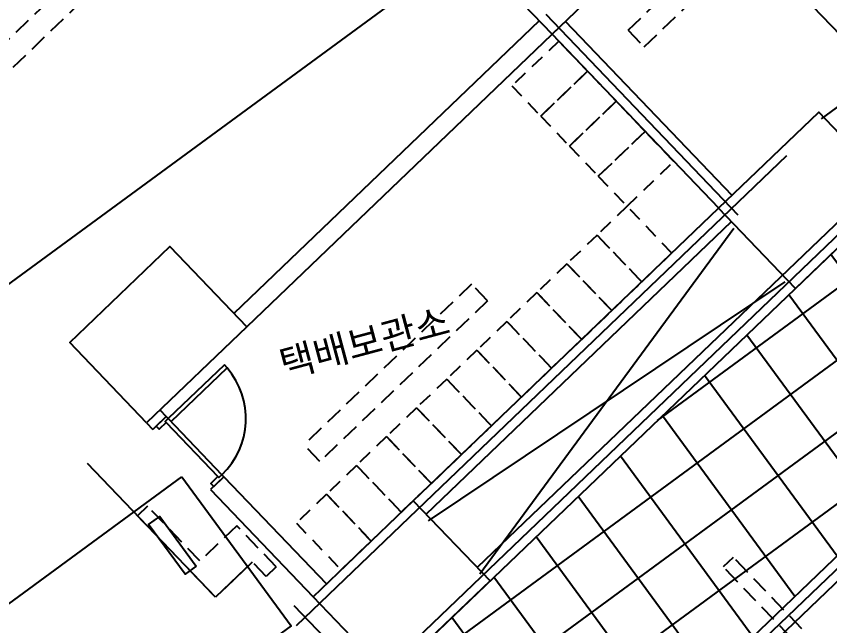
# Model space of a CAD drawing. Header units: millimetres. Extents: x 75184266 to 76346726, y -35850126 to -33679385.
# Drawn here: x 75392997 to 75401790, y -34606396 to -34599810 of the extents above; entities that cross this region are included whole.
import ezdxf
from ezdxf.enums import TextEntityAlignment as Align

# ---------------------------------------------------------------- set-up
doc = ezdxf.new("R2010")
doc.units = ezdxf.units.MM
doc.header["$LTSCALE"] = 50
doc.header["$MEASUREMENT"] = 0
for name, pattern in [('HIDDEN2', [0.1875, 0.125, -0.0625]), ('XR-지하3층$0$-HID', [2.5, 1.5, -1]), ('XR-지하3층$0$H', [1.3, 0.8, -0.5])]:
    doc.linetypes.add(name, pattern=pattern)
for name, color, linetype in [('XR-지하3층$0$1712-PL$0$DOOR', 4, 'CONTINUOUS'), ('XR-지하3층$0$A-주차', 9, 'CONTINUOUS'), ('XR-지하3층$0$CON', 2, 'CONTINUOUS')]:
    doc.layers.add(name, color=color, linetype=linetype)
doc.layers.add('건축', color=8, linetype='CONTINUOUS', plot=False)
doc.styles.add('XR-지하3층$0$맑은고딕', font='')
doc.styles.get('XR-지하3층$0$맑은고딕').set_extended_font_data('Malgun Gothic')

# ---------------------------------------------------------------- blocks, each defined once
blk = doc.blocks.new('XR-지하3층$0$A$C73B52ADF')
at = {"layer": 'XR-지하3층$0$A-주차', "elevation": 0}
for points in [[(-2037.7, 2465.6), (-37.7, 2465.6), (-37.7, -1134.4), (-2037.7, -1134.4)], [(-1166.3, 2020.7), (-1166.3, 1870.7), (-1832.2, 1870.7), (-1832.2, 2020.7)]]:
    blk.add_lwpolyline(points, close=True, dxfattribs=at)
blk = doc.blocks.new('XR-지하3층$0$1712-PL$0$FSD1000')
at = {"layer": 'XR-지하3층$0$1712-PL$0$DOOR', "color": 9}
for p, q in [((25, -101.3, 0), (865, -101.3, 0)), ((40, -146.3, 0), (850, -146.3, 0))]:
    blk.add_line(p, q, dxfattribs=at)
at = {"layer": 'XR-지하3층$0$1712-PL$0$DOOR', "elevation": 0}
for points in [[(25, 738.7), (25, -101.3), (70, -101.3), (70, 738.7)], [(-5, -251.3), (-5, -101.3), (25, -101.3), (25, -146.3), (40, -146.3), (40, -251.3)], [(895, -251.3), (895, -101.3), (865, -101.3), (865, -146.3), (850, -146.3), (850, -251.3)]]:
    blk.add_lwpolyline(points, close=True, dxfattribs=at)
at = {"layer": 'XR-지하3층$0$1712-PL$0$DOOR', "color": 9}
blk.add_arc((25, -101.3, 0), 840, 360, 86.92911, dxfattribs=at)
blk = doc.blocks.new('XR-지하3층$0$기둥 0620')
at = {"layer": 'XR-지하3층$0$CON', "ltscale": 0.5}
blk.add_lwpolyline([(-600, 0), (600, 0), (600, 1500), (-600, 1500)], close=True, dxfattribs=at)

msp = doc.modelspace()

# ---------------------------------------------------------------- hatches: boundary and pattern name
at = {"layer": '건축', "ltscale": 100}
h = msp.add_hatch(dxfattribs=at)
h.set_pattern_fill('NET', color=256, scale=5000, angle=36.25067)
h.set_pattern_definition([(216.265, (75407715.4, -34606216.7), (369.702, -503.93), []), (306.265, (75407715.4, -34606216.7), (503.93, 369.702), [])])
h.paths.add_polyline_path([(75408902.1, -34599045.6), (75404709.6, -34602121.3), (75403708.9, -34600757.2), (75403121.8, -34601188), (75402333.7, -34601942.8), (75402543.4, -34602161.7), (75402326.7, -34602369.2), (75402082.8, -34602114.5), (75397107.1, -34606879.7), (75398764.9, -34608615.1), (75402995.3, -34604563.6), (75402697.7, -34604252.8), (75403445.1, -34603536.9), (75403661.8, -34603329.4), (75404247, -34603940.4), (75406546.3, -34607074.4), (75408150.8, -34605897.3), (75407467.6, -34604966), (75407032.2, -34605285.4), (75405944.2, -34603802.5), (75406048.6, -34603123.5), (75409849.6, -34600334.9)])

# ---------------------------------------------------------------- linework, layer by layer
at = {"layer": '건축', "ltscale": 0.5}
for p, q in [((75405280.8, -34593636), (75390234.1, -34604667.4)), ((75398650.3, -34599860), (75395349.7, -34603020.5)), ((75398954.9, -34599845.3), (75395488, -34603165)), ((75400733.7, -34601746), (75398933.6, -34599866.2)), ((75400589.2, -34601884.3), (75398789.1, -34600004.5)), ((75402363.4, -34601568.7), (75397979.8, -34605766.9)), ((75402501.8, -34601713.2), (75397034.8, -34606948.8)), ((75397288.2, -34605044.7), (75400588.8, -34601884.2)), ((75397426.5, -34605189.2), (75400727.1, -34602028.6)), ((75400754.4, -34602101.6), (75398006.9, -34605840)), ((75397453.6, -34605262.3), (75401307.5, -34602679.1)), ((75394266.2, -34604058), (75394266.3, -34604058)), ((75394618.2, -34604136.3), (75394473.7, -34604274.6)), ((75394549, -34604064.1), (75394618.2, -34604136.3)), ((75394549, -34604064.1), (75394618.2, -34604136.3)), ((75394404.6, -34604202.4), (75394473.7, -34604274.6)), ((75394404.6, -34604202.4), (75394473.7, -34604274.6)), ((75402995.3, -34604563.6), (75398672.3, -34608703.6)), ((75403133.7, -34604708), (75398955.1, -34608709.7)), ((75395240.6, -34604786.4), (75395096.2, -34604924.7)), ((75395240.6, -34604786.4), (75396349.1, -34605943.9)), ((75395096.2, -34604924.7), (75396204.6, -34606082.3))]:
    msp.add_line(p, q, dxfattribs=at)
at = {"layer": '건축', "linetype": 'HIDDEN2', "ltscale": 30}
for p, q in [((75394142.3, -34598884.1), (75392755.7, -34600212.1)), ((75394315.2, -34599064.6), (75392928.6, -34600392.7)), ((75397918.1, -34602703.4), (75396105.4, -34604439.6)), ((75398091, -34602883.9), (75397918.1, -34602703.4)), ((75398091, -34602883.9), (75396278.3, -34604620.1)), ((75394414.9, -34605103.3), (75394306.6, -34605207.1)), ((75394982.1, -34605695.5), (75394414.9, -34605103.3)), ((75395150.4, -34606088.1), (75394306.6, -34605207.1)), ((75395379.3, -34605315.1), (75394982.1, -34605695.5)), ((75395804.7, -34605759.2), (75395379.3, -34605315.1)), ((75395547.6, -34605707.7), (75395150.4, -34606088.1)), ((75395696.4, -34605863), (75395547.6, -34605707.7)), ((75400747.2, -34605657.1), (75400638.8, -34605760.9)), ((75402265.5, -34607242.3), (75400747.2, -34605657.1)), ((75395804.7, -34605759.2), (75395696.4, -34605863)), ((75402157.1, -34607346.1), (75400638.8, -34605760.9))]:
    msp.add_line(p, q, dxfattribs=at)
at = {"layer": '건축', "ltscale": 20}
for p, q in [((75400799.5, -34601959.3), (75398722.8, -34599790.6)), ((75396024.5, -34606393.2), (75401326.6, -34601315.6)), ((75396716.3, -34607115.3), (75402018.4, -34602037.8))]:
    msp.add_line(p, q, dxfattribs=at)
at = {"layer": '건축', "ltscale": 100}
msp.add_line((75403281.2, -34604428.3), (75398763.9, -34608754.4), dxfattribs=at)
at = {"layer": '건축', "linetype": 'XR-지하3층$0$H', "ltscale": 50}
msp.add_lwpolyline([(75402473.8, -34615148.5), (75399632.1, -34609972.2), (75395547.6, -34605707.7), (75395150.4, -34606088.1), (75390979.5, -34601733.4), (75389236.4, -34599913.5), (75387725, -34598335.5), (75388653, -34597446.7), (75387667.3, -34596417.6), (75393387, -34590939.3), (75396091.6, -34593763), (75396958.2, -34592933), (75402395, -34598609.3), (75401438.1, -34599525.8), (75402866.4, -34601017.1)], dxfattribs=at)
at = {"layer": '건축', "linetype": 'HIDDEN2', "ltscale": 30}
for points in [[(75399611, -34599960.3), (75400781, -34598839.7), (75400864, -34598926.4)], [(75399783.9, -34600140.8), (75400448.4, -34599504.5)], [(75399611, -34599960.3), (75399783.9, -34600140.8)], [(75396278.3, -34604620.1), (75396105.4, -34604439.6)]]:
    msp.add_lwpolyline(points, dxfattribs=at)
at = {"layer": '건축', "ltscale": 100}
msp.add_lwpolyline([(75401699.1, -34600919.4), (75403065.8, -34599916.8)], dxfattribs=at)
at = {"layer": '건축', "linetype": 'XR-지하3층$0$-HID', "ltscale": 2}
for points in [[(75398860.2, -34600078.7), (75398354.6, -34600562.8), (75398665.8, -34600887.8), (75399171.4, -34600403.7)], [(75399171.4, -34600403.7), (75398665.8, -34600887.8), (75398977, -34601212.8), (75399482.6, -34600728.7)], [(75399482.6, -34600728.7), (75398977, -34601212.8), (75399288.3, -34601537.8), (75399793.9, -34601053.7)], [(75399793.9, -34601053.7), (75399288.3, -34601537.8), (75399599.5, -34601862.9), (75400105.1, -34601378.7)], [(75400083.6, -34602368.5), (75399599.5, -34601862.9), (75399274.5, -34602174.1), (75399758.6, -34602679.7)], [(75399758.6, -34602679.7), (75399274.5, -34602174.1), (75398949.4, -34602485.3), (75399433.6, -34602990.9)], [(75399433.6, -34602990.9), (75398949.4, -34602485.3), (75398624.4, -34602796.5), (75399108.6, -34603302.1)], [(75399108.6, -34603302.1), (75398624.4, -34602796.5), (75398299.4, -34603107.8), (75398783.5, -34603613.4)], [(75398783.5, -34603613.4), (75398299.4, -34603107.8), (75397974.4, -34603419), (75398458.5, -34603924.6)], [(75398458.5, -34603924.6), (75397974.4, -34603419), (75397649.4, -34603730.2), (75398133.5, -34604235.8)], [(75398133.5, -34604235.8), (75397649.4, -34603730.2), (75397324.3, -34604041.4), (75397808.5, -34604547)], [(75397808.5, -34604547), (75397324.3, -34604041.4), (75396999.3, -34604352.7), (75397483.4, -34604858.3)], [(75397483.4, -34604858.3), (75396999.3, -34604352.7), (75396674.3, -34604663.9), (75397158.4, -34605169.5)], [(75397158.4, -34605169.5), (75396674.3, -34604663.9), (75396349.3, -34604975.1), (75396833.4, -34605480.7)], [(75396833.4, -34605480.7), (75396349.3, -34604975.1), (75396024.3, -34605286.3), (75396508.4, -34605791.9)]]:
    msp.add_lwpolyline(points, close=True, dxfattribs=at)

# ---------------------------------------------------------------- block references
at = {"layer": '건축'}
for name, p, rotation in [('XR-지하3층$0$A$C73B52ADF', (75400880.7, -34598268.5, 0), 216.2476153900782), ('XR-지하3층$0$1712-PL$0$FSD1000', (75394694.8, -34604069.9, 0), 313.7578417817813), ('XR-지하3층$0$A$C73B52ADF', (75394001.6, -34607887.1, 0), 306.2476159917877)]:
    msp.add_blockref(name, p, dxfattribs=dict(at, rotation=rotation))
at = {"layer": '건축', "extrusion": (0, 0, -1), "zscale": -1, "rotation": 46.23840256634876}
for p in [(-75398373.5, -34599570.7), (-75401003.7, -34602317.1), (-75393989.6, -34603769.1), (-75396619.8, -34606515.5)]:
    msp.add_blockref('XR-지하3층$0$기둥 0620', p, dxfattribs=at)

# ---------------------------------------------------------------- texts
at = {"layer": '건축', "style": 'XR-지하3층$0$맑은고딕'}
msp.add_text('택배보관소', height=300, rotation=14.99704, dxfattribs=at).set_placement((75396760.3, -34603334.4), align=Align.MIDDLE_CENTER)

doc.saveas('drawing.dxf')
